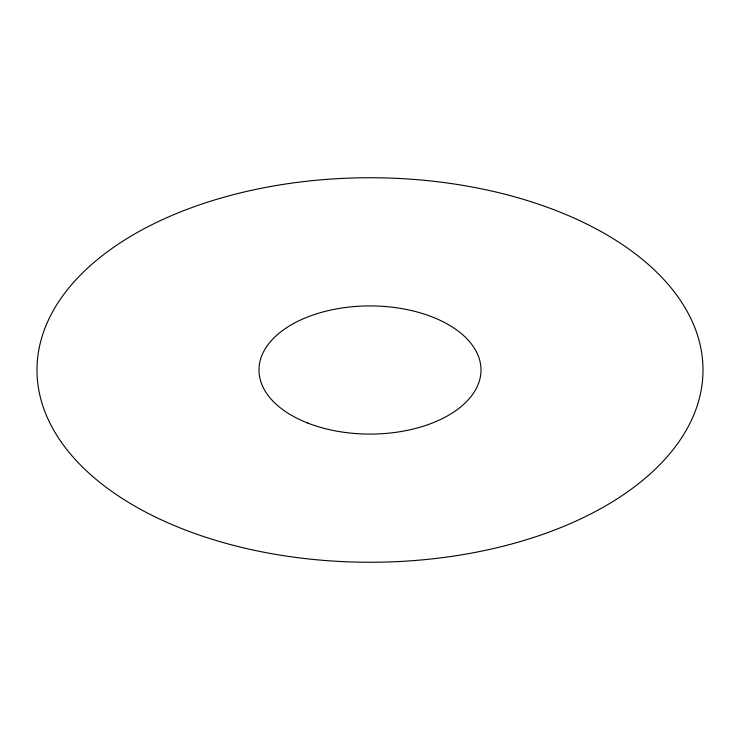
<?xml version="1.0" encoding="UTF-8"?>
<svg xmlns="http://www.w3.org/2000/svg" width="740" height="740" viewBox="0 0 740 740"><rect width="100%" height="100%" fill="white"/><g stroke="black" fill="none" stroke-linecap="round" stroke-linejoin="round"><path stroke-width="1.11" d="M203.5 536.5A333 192.252 0 0 0 703 370A333 192.252 0 0 0 203.5 203.5A333 192.252 0 0 0 203.5 536.5M307.785 423.077A111 64.084 0 0 0 480.713 374.57A111 64.084 0 0 0 321.502 312.354A111 64.084 0 0 0 307.785 423.077"/></g></svg>
